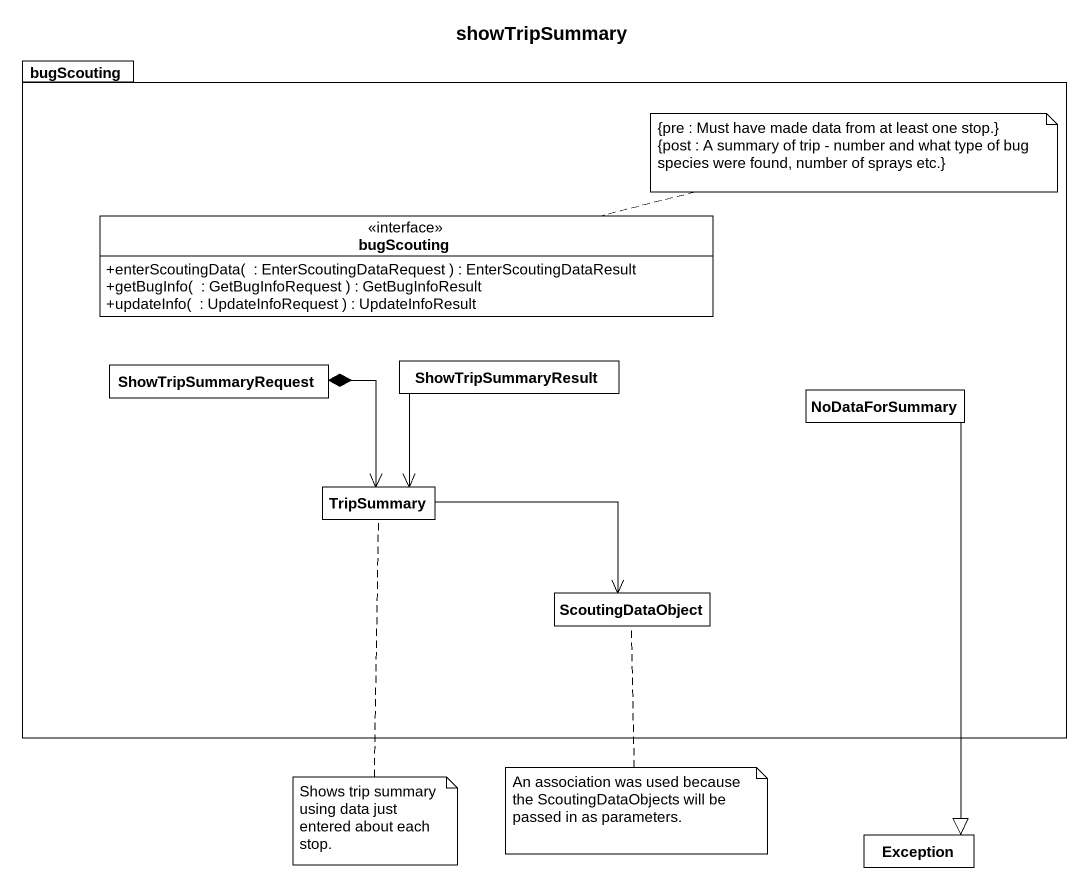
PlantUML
@startuml
title showTripSummary
hide circle
hide empty members
skinparam classAttributeIconSize 0
package bugScouting {
  interface "bugScouting" as bugScouting_2 {
    +enterScoutingData(  : EnterScoutingDataRequest ) : EnterScoutingDataResult
    +getBugInfo(  : GetBugInfoRequest ) : GetBugInfoResult
    +updateInfo(  : UpdateInfoRequest ) : UpdateInfoResult
  }
  class ShowTripSummaryRequest
  class ShowTripSummaryResult
  class NoDataForSummary
  class TripSummary
  class ScoutingDataObject
}
class "Exception" as Exception_
ShowTripSummaryRequest *--> TripSummary
ShowTripSummaryResult --> TripSummary
NoDataForSummary --|> Exception_
TripSummary -right-> ScoutingDataObject
note right of bugScouting_2
  {pre : Must have made data from at least one stop.}
  {post : A summary of trip - number and what type of bug species were found, number of sprays etc.}
end note
note bottom of TripSummary : Shows trip summary using data just entered about each stop.
note bottom of ScoutingDataObject : An association was used because the ScoutingDataObjects will be passed in as parameters.
@enduml
